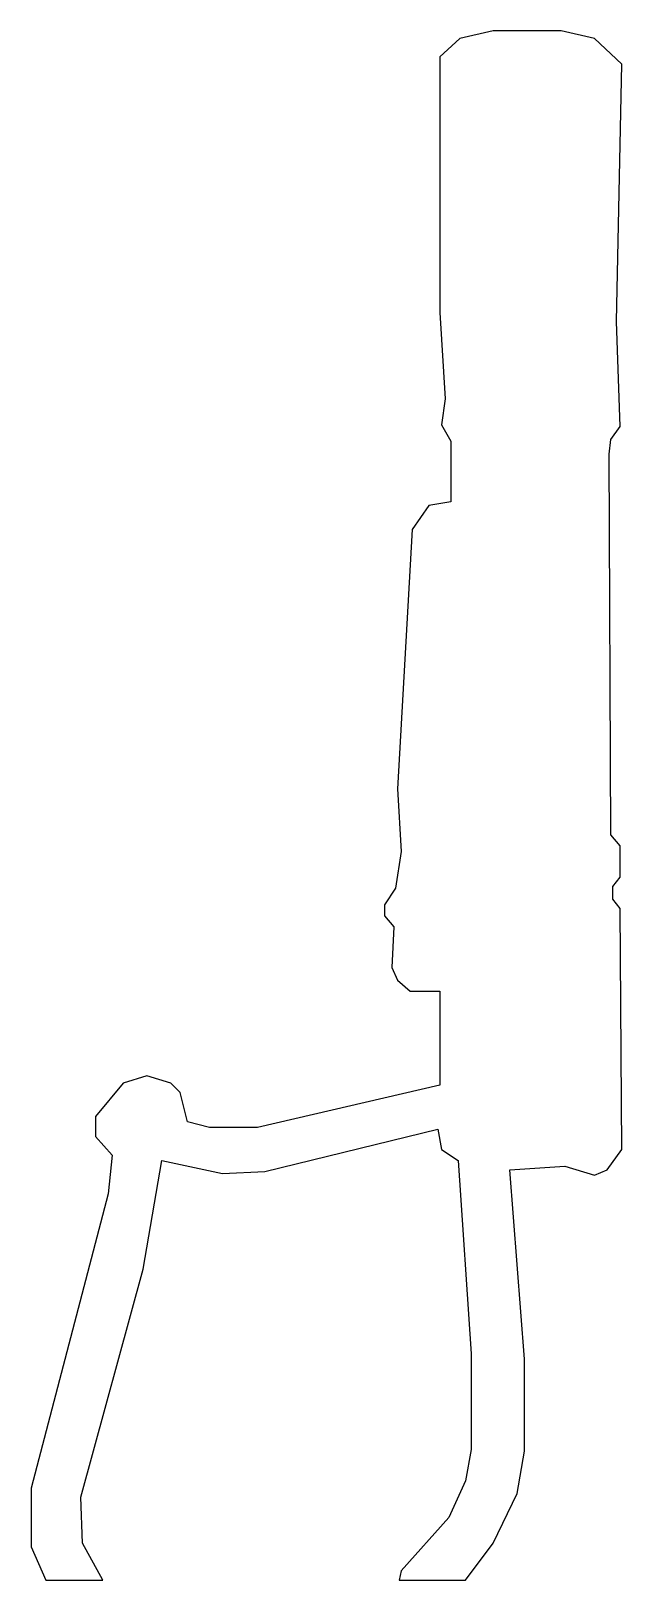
# Model space of a CAD drawing. Header units: metres. Extents: x 34 to 114, y 0 to 211.
import ezdxf

# ---------------------------------------------------------------- set-up
doc = ezdxf.new("R2010")
doc.units = ezdxf.units.M
for name, color, linetype in [('TOOL_1', 7, 'Continuous'), ('TOOL_2', 7, 'Continuous'), ('TOOL_3', 7, 'Continuous')]:
    doc.layers.add(name, color=color, linetype=linetype)

msp = doc.modelspace()

# ---------------------------------------------------------------- linework, layer by layer
at = {"layer": 'TOOL_1'}
msp.add_lwpolyline([(110.5, 209.75), (106, 210.75), (96.75, 210.75), (92.25, 209.75), (89.5, 207.25), (89.5, 172.5), (90.25, 160.75), (89.75, 157.25), (91, 155), (91, 146.75), (88, 146.25), (85.75, 143), (83.75, 107.75), (84.25, 99.25), (83.5, 94.25), (82, 92), (82, 90.5), (83.25, 89), (83, 83.5), (83.75, 81.75), (85.5, 80.25), (89.5, 80.25), (89.5, 67.5), (64.75, 61.75), (58.25, 61.75), (55.25, 62.5), (54.25, 66.5), (53, 67.75), (49.75, 68.75), (46.5, 67.75), (42.75, 63.25), (42.75, 60.5), (45, 58), (44.5, 52.75), (34, 12.75), (34, 4.75), (36, 0.25), (43.75, 0.25), (41, 5.25), (40.75, 11.5), (49.25, 42.5), (51.75, 57.25), (60, 55.5), (65.75, 55.75), (89.25, 61.5), (89.75, 58.75), (92, 57.25), (93.75, 31), (93.75, 18), (93, 13.75), (90.75, 8.75), (84.25, 1.5), (84, 0.25), (93, 0.25), (96.75, 5.25), (100, 12), (101, 17.75), (101, 30.25), (99, 56), (106.5, 56.5), (110.5, 55.25), (112.25, 56), (114.25, 58.75), (114, 91.5), (113, 92.75), (113, 94.5), (114, 95.75), (114, 100), (112.75, 101.5), (112.5, 153.25), (112.75, 155.25), (114, 157), (113.5, 171.25), (114.25, 206.25)], close=True, dxfattribs=at)
at = {"layer": 'TOOL_2'}
msp.add_lwpolyline([(110.5, 209.75), (106, 210.75), (96.75, 210.75), (92.25, 209.75), (89.5, 207.25), (89.5, 172.5), (90.25, 160.75), (89.75, 157.25), (91, 155), (91, 146.75), (88, 146.25), (85.75, 143), (83.75, 107.75), (84.25, 99.25), (83.5, 94.25), (82, 92), (82, 90.5), (83.25, 89), (83, 83.5), (83.75, 81.75), (85.5, 80.25), (89.5, 80.25), (89.5, 67.5), (64.75, 61.75), (58.25, 61.75), (55.25, 62.5), (54.25, 66.5), (53, 67.75), (49.75, 68.75), (46.5, 67.75), (42.75, 63.25), (42.75, 60.5), (45, 58), (44.5, 52.75), (34, 12.75), (34, 4.75), (36, 0.25), (43.75, 0.25), (41, 5.25), (40.75, 11.5), (49.25, 42.5), (51.75, 57.25), (60, 55.5), (65.75, 55.75), (89.25, 61.5), (89.75, 58.75), (92, 57.25), (93.75, 31), (93.75, 18), (93, 13.75), (90.75, 8.75), (84.25, 1.5), (84, 0.25), (93, 0.25), (96.75, 5.25), (100, 12), (101, 17.75), (101, 30.25), (99, 56), (106.5, 56.5), (110.5, 55.25), (112.25, 56), (114.25, 58.75), (114, 91.5), (113, 92.75), (113, 94.5), (114, 95.75), (114, 100), (112.75, 101.5), (112.5, 153.25), (112.75, 155.25), (114, 157), (113.5, 171.25), (114.25, 206.25)], close=True, dxfattribs=at)
at = {"layer": 'TOOL_3'}
msp.add_lwpolyline([(110.5, 209.75), (106, 210.75), (96.75, 210.75), (92.25, 209.75), (89.5, 207.25), (89.5, 172.5), (90.25, 160.75), (89.75, 157.25), (91, 155), (91, 146.75), (88, 146.25), (85.75, 143), (83.75, 107.75), (84.25, 99.25), (83.5, 94.25), (82, 92), (82, 90.5), (83.25, 89), (83, 83.5), (83.75, 81.75), (85.5, 80.25), (89.5, 80.25), (89.5, 67.5), (64.75, 61.75), (58.25, 61.75), (55.25, 62.5), (54.25, 66.5), (53, 67.75), (49.75, 68.75), (46.5, 67.75), (42.75, 63.25), (42.75, 60.5), (45, 58), (44.5, 52.75), (34, 12.75), (34, 4.75), (36, 0.25), (43.75, 0.25), (41, 5.25), (40.75, 11.5), (49.25, 42.5), (51.75, 57.25), (60, 55.5), (65.75, 55.75), (89.25, 61.5), (89.75, 58.75), (92, 57.25), (93.75, 31), (93.75, 18), (93, 13.75), (90.75, 8.75), (84.25, 1.5), (84, 0.25), (93, 0.25), (96.75, 5.25), (100, 12), (101, 17.75), (101, 30.25), (99, 56), (106.5, 56.5), (110.5, 55.25), (112.25, 56), (114.25, 58.75), (114, 91.5), (113, 92.75), (113, 94.5), (114, 95.75), (114, 100), (112.75, 101.5), (112.5, 153.25), (112.75, 155.25), (114, 157), (113.5, 171.25), (114.25, 206.25)], close=True, dxfattribs=at)

doc.saveas('drawing.dxf')
